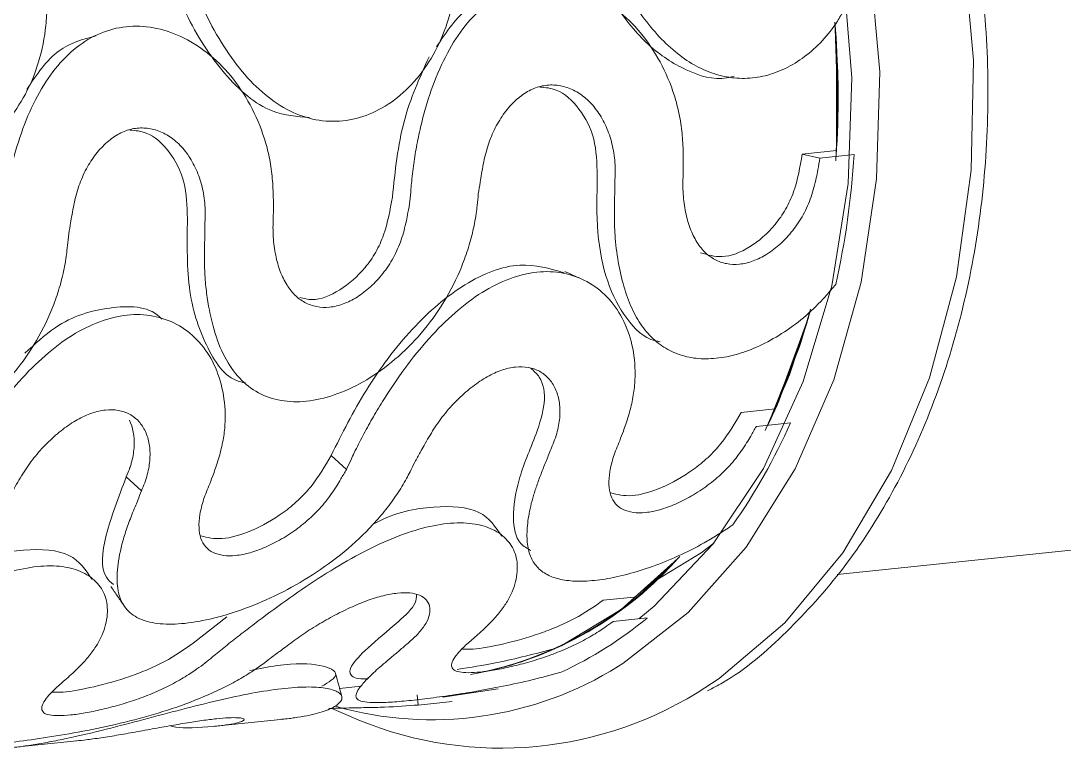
# Model space of a CAD drawing. Header units: millimetres. Extents: x -696 to 165, y -344 to 645.
# Drawn here: x -190.37 to -169.14, y 584.68 to 599.48 of the extents above; entities that cross this region are included whole.
import ezdxf

# ---------------------------------------------------------------- set-up
doc = ezdxf.new("R2010")
doc.units = ezdxf.units.MM

msp = doc.modelspace()

# ---------------------------------------------------------------- linework, layer by layer
at = {"color": 144, "linetype": 'Continuous', "lineweight": 0}
for p, q in [((-173.774, 596.838), (-174.469, 596.766)), ((-174.469, 596.766), (-174.111, 596.688)), ((-173.416, 596.761), (-174.111, 596.688)), ((-175.018, 591.584), (-175.713, 591.511)), ((-174.709, 591.3), (-175.404, 591.227)), ((-184.052, 590.636), (-183.742, 590.353)), ((-176.958, 588.582), (-177.825, 587.761)), ((-177.825, 587.761), (-178.52, 587.688)), ((-186.175, 587.35), (-186.859, 586.814)), ((-177.625, 587.328), (-178.32, 587.255)), ((-182.304, 585.766), (-182.284, 585.557)), ((-181.784, 585.715), (-180.659, 585.887)), ((-181.589, 585.63), (-182.284, 585.557))]:
    msp.add_line(p, q, dxfattribs=at)
at = {"color": 7, "linetype": 'Continuous', "lineweight": 15}
for p, q in [((-188.221, 590.199), (-187.912, 589.915)), ((-173.757, 588.211), (-160.893, 589.56)), ((-183.881, 585.892), (-183.443, 585.938)), ((-184.042, 585.488), (-183.707, 585.343)), ((-186.403, 585.125), (-185.013, 585.271)), ((-190.55, 584.69), (-189.159, 584.836))]:
    msp.add_line(p, q, dxfattribs=at)
at = {"color": 8, "linetype": 'Continuous', "lineweight": 15, "flags": 128}
for points in [[(-176.611, 585.804), (-176.16, 586.098), (-174.823, 587.23), (-173.645, 588.652), (-172.655, 590.328), (-171.879, 592.217), (-171.334, 594.272), (-171.034, 596.444), (-170.986, 598.678), (-171.193, 600.92), (-171.648, 603.114), (-172.341, 605.206), (-173.253, 607.146), (-174.364, 608.884), (-175.646, 610.378), (-177.066, 611.592), (-178.591, 612.495), (-178.888, 612.629)], [(-173.527, 602.759), (-173.087, 600.622), (-172.895, 598.439), (-172.957, 596.266), (-173.271, 594.16), (-173.828, 592.174), (-174.615, 590.362), (-175.611, 588.769), (-176.79, 587.437), (-178.121, 586.4), (-178.207, 586.347)]]:
    msp.add_lwpolyline(points, dxfattribs=at)
at = {"color": 144, "linetype": 'Continuous', "lineweight": 0, "flags": 128}
for points in [[(-177.795, 587.31), (-177.481, 587.571), (-176.281, 588.835), (-175.261, 590.372), (-174.45, 592.14), (-173.87, 594.089), (-173.537, 596.167), (-173.459, 598.317), (-173.639, 600.481), (-174.071, 602.599), (-174.745, 604.615), (-175.642, 606.472), (-176.737, 608.12), (-178, 609.514), (-179.397, 610.616), (-180.89, 611.396), (-182.203, 611.79)], [(-173.808, 599.455), (-173.745, 598.293), (-173.782, 596.731)], [(-173.806, 599.428), (-173.746, 598.341), (-173.782, 596.725)], [(-173.804, 599.402), (-173.747, 598.388), (-173.782, 596.72)], [(-173.803, 599.388), (-173.742, 597.754), (-173.774, 596.838)], [(-173.802, 599.379), (-173.749, 598.436), (-173.782, 596.717)], [(-173.8, 599.357), (-173.742, 597.706), (-173.78, 596.757)], [(-173.799, 599.339), (-173.773, 598.976), (-173.774, 596.838)], [(-173.798, 599.333), (-173.743, 597.659), (-173.779, 596.767)], [(-173.797, 599.316), (-173.744, 597.611), (-173.778, 596.779)], [(-173.796, 599.305), (-173.745, 597.564), (-173.789, 596.633)], [(-174.3, 593.611), (-174.521, 592.874), (-175.172, 591.252)], [(-174.361, 593.393), (-174.716, 592.32), (-175.224, 591.145)], [(-174.311, 593.568), (-174.507, 592.916), (-175.172, 591.252)], [(-174.32, 593.538), (-174.535, 592.832), (-175.172, 591.252)], [(-174.322, 593.528), (-174.493, 592.959), (-175.172, 591.252)], [(-174.351, 593.427), (-174.701, 592.361), (-175.172, 591.252)], [(-174.351, 593.426), (-175.001, 591.623), (-175.172, 591.252)], [(-174.359, 593.4), (-174.983, 591.662), (-175.172, 591.252)], [(-174.343, 593.456), (-174.346, 593.444), (-175.018, 591.584)], [(-174.367, 593.369), (-174.732, 592.279), (-175.174, 591.247)], [(-174.365, 593.379), (-174.966, 591.702), (-175.172, 591.252)], [(-174.369, 593.364), (-174.949, 591.742), (-175.172, 591.252)], [(-174.373, 593.351), (-174.763, 592.197), (-175.172, 591.252)], [(-174.371, 593.356), (-174.747, 592.238), (-175.125, 591.35)], [(-176.268, 588.851), (-176.529, 588.652), (-177.459, 588.081)], [(-177.008, 588.529), (-178.153, 587.504), (-179.341, 586.78)]]:
    msp.add_lwpolyline(points, dxfattribs=at)
at = {"color": 144, "linetype": 'Continuous', "lineweight": 0}
for centre, radius, start, end in [((-191.275, 597.921), 17.534, 356.078, 4.5884), ((-191.28, 597.92), 17.539, 356.0994, 4.5486), ((-191.284, 597.92), 17.543, 356.13, 4.5209), ((-191.29, 597.92), 17.549, 356.1706, 4.5065), ((-190.438, 597.799), 17.054, 347.5266, 356.5107), ((-185.855, 596.231), 12.188, 324.8931, 336.1355), ((-182.78, 593.816), 7.828, 292.0336, 317.6695), ((-182.79, 593.824), 7.84, 292.5707, 317.3127), ((-182.477, 593.381), 7.309, 279.8938, 317.7003), ((-182.548, 593.497), 7.439, 281.6057, 316.9082), ((-182.556, 593.502), 7.447, 282.7328, 316.5912), ((-182.629, 593.611), 7.574, 284.8996, 316.0766), ((-182.642, 593.625), 7.593, 286.0219, 316.0704), ((-182.656, 593.641), 7.614, 287.124, 316.1318), ((-182.669, 593.657), 7.635, 288.1234, 316.2515), ((-182.682, 593.674), 7.657, 289.0544, 316.4201), ((-182.76, 593.786), 7.791, 290.9603, 316.7323), ((-182.775, 593.804), 7.815, 291.7764, 317.01), ((-182.668, 593.4), 7.893, 294.6806, 309.708)]:
    msp.add_arc(centre, radius, start, end, dxfattribs=at)
at = {"color": 7, "linetype": 'Continuous', "lineweight": 15}
for centre, radius, start, end in [((-182.002, 592.41), 7.153, 254.0479, 302.047), ((-180.596, 592.302), 7.622, 245.9177, 301.5236)]:
    msp.add_arc(centre, radius, start, end, dxfattribs=at)
for points, knots in [([(-176.395, 585.846), (-176.292, 585.899), (-175.716, 586.197), (-174.772, 587.022), (-173.603, 588.308), (-172.608, 589.855), (-171.799, 591.598), (-171.197, 593.507), (-170.814, 595.537), (-170.658, 597.642), (-170.733, 599.777), (-171.037, 601.896), (-171.564, 603.951), (-172.302, 605.898), (-173.236, 607.696), (-174.348, 609.301), (-175.612, 610.687), (-177.008, 611.783), (-178.037, 612.435), (-178.604, 612.625), (-178.654, 612.642)], [0, 0, 0, 0, 0.013091, 0.073676, 0.134539, 0.195649, 0.256922, 0.318281, 0.379671, 0.441063, 0.502455, 0.563855, 0.625271, 0.686712, 0.748187, 0.809696, 0.871219, 0.932703, 0.994062, 1, 1, 1, 1]), ([(-174.111, 596.688), (-174.124, 596.609), (-174.147, 596.474), (-174.199, 596.209), (-174.28, 595.895), (-174.44, 595.526), (-174.657, 595.204), (-174.91, 594.934), (-175.185, 594.724), (-175.468, 594.582), (-175.748, 594.515), (-176.013, 594.526), (-176.256, 594.611), (-176.467, 594.77), (-176.639, 594.999), (-176.772, 595.287), (-176.86, 595.625), (-176.896, 595.937), (-176.899, 596.198), (-176.894, 596.33), (-176.891, 596.397)], [0, 0, 0, 0, 0.0375864, 0.0642546, 0.1272298, 0.189295, 0.2519863, 0.3149454, 0.3771553, 0.4388113, 0.4997585, 0.5611137, 0.6227028, 0.6843215, 0.746812, 0.8098273, 0.8732547, 0.9367756, 0.9684164, 1, 1, 1, 1]), ([(-174.469, 596.766), (-174.515, 596.506), (-174.583, 596.117), (-174.799, 595.638), (-175.088, 595.226), (-175.532, 594.841), (-176.089, 594.624), (-176.395, 594.717), (-176.538, 594.761)], [0, 0, 0, 0, 0.206784, 0.30891, 0.412048, 0.61686, 0.821569, 1, 1, 1, 1]), ([(-179.313, 594.35), (-179.607, 594.438), (-180.229, 594.625), (-181.345, 594.185), (-182.422, 593.262), (-183.388, 591.972), (-183.83, 591.082), (-184.052, 590.636)], [0, 0, 0, 0, 0.1825213, 0.386907, 0.5911586, 0.7952899, 1, 1, 1, 1]), ([(-178.183, 590.936), (-178.158, 591.001), (-178.116, 591.112), (-178.036, 591.336), (-177.953, 591.609), (-177.887, 591.945), (-177.858, 592.38), (-177.913, 592.895), (-178.11, 593.443), (-178.428, 593.884), (-178.842, 594.199), (-179.328, 594.372), (-179.862, 594.391), (-180.422, 594.257), (-180.986, 593.974), (-181.54, 593.557), (-182.069, 593.027), (-182.566, 592.409), (-182.943, 591.844), (-183.221, 591.383), (-183.414, 591.034), (-183.552, 590.757), (-183.658, 590.53), (-183.711, 590.418), (-183.742, 590.353)], [0, 0, 0, 0, 0.01866, 0.031955, 0.063741, 0.095406, 0.127145, 0.190448, 0.253123, 0.315389, 0.377216, 0.438697, 0.5, 0.561304, 0.62279, 0.684608, 0.746879, 0.809341, 0.872758, 0.904994, 0.936399, 0.968174, 0.981425, 1, 1, 1, 1]), ([(-178.981, 594.238), (-179.034, 594.261), (-179.14, 594.307), (-179.246, 594.353), (-179.299, 594.376)], [0, 0, 0, 0, 0.500005, 1, 1, 1, 1]), ([(-190.692, 589.624), (-190.655, 589.69), (-190.592, 589.803), (-190.467, 590.029), (-190.309, 590.302), (-190.074, 590.63), (-189.804, 590.923), (-189.515, 591.175), (-189.218, 591.372), (-188.923, 591.508), (-188.64, 591.572), (-188.378, 591.564), (-188.147, 591.485), (-187.959, 591.338), (-187.823, 591.129), (-187.743, 590.87), (-187.73, 590.571), (-187.773, 590.302), (-187.843, 590.081), (-187.889, 589.971), (-187.912, 589.915)], [0, 0, 0, 0, 0.0375864, 0.0642546, 0.1272298, 0.189295, 0.2519863, 0.3149454, 0.3771553, 0.4388113, 0.4997585, 0.5611137, 0.6227028, 0.6843215, 0.746812, 0.8098273, 0.8732547, 0.9367756, 0.9684164, 1, 1, 1, 1]), ([(-188.159, 591.355), (-188.085, 591.204), (-188.051, 591.027), (-188.066, 590.725), (-188.081, 590.622), (-188.115, 590.491), (-188.123, 590.464), (-188.135, 590.425), (-188.14, 590.411), (-188.146, 590.392), (-188.149, 590.385), (-188.152, 590.375), (-188.153, 590.372), (-188.155, 590.367), (-188.156, 590.365), (-188.157, 590.362), (-188.158, 590.359), (-188.171, 590.323), (-188.192, 590.27), (-188.221, 590.199)], [0.7508576, 0.7508576, 0.7508576, 0.7508576, 0.875, 0.875, 0.9375, 0.9375, 0.953125, 0.953125, 0.9609375, 0.9609375, 0.9648438, 0.9648438, 0.9667969, 0.9667969, 0.9677734, 0.9677734, 0.96875, 0.96875, 1, 1, 1, 1]), ([(-187.912, 589.915), (-187.937, 589.851), (-187.981, 589.74), (-188.069, 589.524), (-188.171, 589.268), (-188.274, 588.966), (-188.37, 588.593), (-188.426, 588.179), (-188.387, 587.777), (-188.226, 587.479), (-187.944, 587.285), (-187.547, 587.194), (-187.044, 587.203), (-186.453, 587.309), (-185.8, 587.51), (-185.114, 587.806), (-184.427, 588.192), (-183.773, 588.666), (-183.284, 589.128), (-182.94, 589.529), (-182.71, 589.843), (-182.553, 590.103), (-182.438, 590.322), (-182.384, 590.434), (-182.353, 590.498)], [0, 0, 0, 0, 0.01866, 0.031955, 0.063741, 0.095406, 0.127145, 0.190448, 0.253123, 0.315389, 0.377216, 0.438697, 0.5, 0.561304, 0.62279, 0.684608, 0.746879, 0.809341, 0.872758, 0.904994, 0.936399, 0.968174, 0.981425, 1, 1, 1, 1]), ([(-188.221, 590.199), (-188.379, 589.788), (-188.692, 588.969), (-188.757, 588.242), (-188.534, 588.054), (-188.481, 588.009)], [0, 0, 0, 0, 0.432721, 0.862686, 1, 1, 1, 1]), ([(-188.534, 587.969), (-188.488, 587.902), (-188.398, 587.769), (-188.308, 587.636), (-188.263, 587.57)], [0, 0, 0, 0, 0.499968, 1, 1, 1, 1]), ([(-184.241, 585.938), (-184.103, 586.022), (-183.827, 586.19), (-184.215, 586.388), (-184.887, 586.419), (-185.516, 586.298), (-185.708, 586.262)], [0, 0, 0, 0, 0.290413, 0.581131, 0.872121, 1, 1, 1, 1]), ([(-183.837, 585.73), (-183.858, 585.807), (-183.9, 585.962), (-183.942, 586.117), (-183.963, 586.195)], [0, 0, 0, 0, 0.500054, 1, 1, 1, 1]), ([(-185.063, 585.266), (-185.011, 585.271), (-184.921, 585.28), (-184.744, 585.304), (-184.54, 585.338), (-184.321, 585.389), (-184.088, 585.465), (-183.891, 585.572), (-183.806, 585.705), (-183.884, 585.821), (-184.113, 585.902), (-184.484, 585.934), (-184.978, 585.906), (-185.577, 585.819), (-186.258, 585.677), (-186.996, 585.494), (-187.766, 585.289), (-188.543, 585.084), (-189.175, 584.931), (-189.657, 584.829), (-190.002, 584.765), (-190.26, 584.725), (-190.463, 584.699), (-190.564, 584.689), (-190.622, 584.683)], [0, 0, 0, 0, 0.01866, 0.031955, 0.063741, 0.095406, 0.127145, 0.190448, 0.253123, 0.315389, 0.377216, 0.438697, 0.5, 0.561304, 0.62279, 0.684608, 0.746879, 0.809341, 0.872758, 0.904994, 0.936399, 0.968174, 0.981425, 1, 1, 1, 1]), ([(-182.284, 585.557), (-182.502, 585.541), (-182.828, 585.516), (-183.338, 585.504), (-183.732, 585.497), (-183.983, 585.49), (-184.103, 585.486)], [0, 0, 0, 0, 0.410117, 0.610422, 0.812748, 1, 1, 1, 1]), ([(-189.233, 584.828), (-189.168, 584.835), (-189.058, 584.846), (-188.837, 584.875), (-188.562, 584.916), (-188.187, 584.98), (-187.792, 585.052), (-187.398, 585.123), (-187.02, 585.189), (-186.675, 585.243), (-186.375, 585.28), (-186.13, 585.3), (-185.95, 585.301), (-185.841, 585.287), (-185.811, 585.259), (-185.858, 585.224), (-185.984, 585.186), (-186.148, 585.156), (-186.314, 585.134), (-186.407, 585.125), (-186.453, 585.12)], [0, 0, 0, 0, 0.037586, 0.064255, 0.12723, 0.189295, 0.251986, 0.314945, 0.377155, 0.438811, 0.499758, 0.561114, 0.622703, 0.684321, 0.746812, 0.809827, 0.873255, 0.936776, 0.968416, 1, 1, 1, 1])]:
    msp.add_open_spline(points, degree=3, knots=knots, dxfattribs=at)
at = {"color": 144, "linetype": 'Continuous', "lineweight": 0}
for points, knots in [([(-178.869, 602.118), (-178.837, 602.018), (-178.774, 601.819), (-178.681, 601.52), (-178.581, 601.223), (-178.432, 600.835), (-178.214, 600.371), (-177.921, 599.856), (-177.599, 599.396), (-177.248, 599.007), (-176.872, 598.694), (-176.475, 598.469), (-176.063, 598.333), (-175.642, 598.293), (-175.22, 598.347), (-174.809, 598.497), (-174.418, 598.738), (-174.057, 599.058), (-173.795, 599.394), (-173.619, 599.701), (-173.538, 599.86), (-173.497, 599.94)], [0, 0, 0, 0, 0.0320804, 0.0640536, 0.0958755, 0.1276639, 0.1913573, 0.2548212, 0.3179172, 0.3804039, 0.4426938, 0.5046952, 0.5663956, 0.6280118, 0.6896109, 0.7511389, 0.8129104, 0.8750656, 0.9373532, 0.9686181, 1, 1, 1, 1]), ([(-179.205, 601.974), (-179.085, 601.586), (-178.846, 600.813), (-178.286, 599.772), (-177.617, 598.94), (-176.843, 598.446), (-176.23, 598.254), (-175.905, 598.341), (-175.856, 598.354)], [0, 0, 0, 0, 0.193928, 0.386734, 0.579796, 0.772825, 0.965815, 1, 1, 1, 1]), ([(-187.207, 601.244), (-187.183, 601.168), (-187.142, 601.039), (-187.062, 600.78), (-186.963, 600.468), (-186.822, 600.087), (-186.604, 599.598), (-186.295, 599.028), (-185.876, 598.433), (-185.407, 597.959), (-184.901, 597.623), (-184.365, 597.441), (-183.816, 597.418), (-183.272, 597.555), (-182.757, 597.849), (-182.296, 598.286), (-181.917, 598.849), (-181.642, 599.515), (-181.52, 600.134), (-181.489, 600.649), (-181.503, 601.042), (-181.547, 601.359), (-181.6, 601.621), (-181.63, 601.751), (-181.648, 601.827)], [0, 0, 0, 0, 0.01866, 0.031955, 0.063741, 0.095406, 0.127145, 0.190448, 0.253123, 0.315389, 0.377216, 0.438697, 0.5, 0.561304, 0.62279, 0.684608, 0.746879, 0.809341, 0.872758, 0.904994, 0.936399, 0.968174, 0.981425, 1, 1, 1, 1]), ([(-187.543, 601.1), (-187.381, 600.594), (-187.057, 599.587), (-186.247, 598.35), (-185.371, 597.58), (-184.749, 597.531), (-184.492, 597.511)], [0, 0, 0, 0, 0.270904, 0.5400833, 0.8095456, 1, 1, 1, 1]), ([(-195.546, 600.369), (-195.522, 600.293), (-195.481, 600.164), (-195.401, 599.905), (-195.302, 599.593), (-195.161, 599.212), (-194.943, 598.724), (-194.634, 598.154), (-194.214, 597.558), (-193.746, 597.084), (-193.239, 596.749), (-192.704, 596.566), (-192.155, 596.543), (-191.611, 596.681), (-191.096, 596.974), (-190.635, 597.411), (-190.256, 597.974), (-189.981, 598.64), (-189.859, 599.26), (-189.828, 599.775), (-189.842, 600.168), (-189.885, 600.484), (-189.939, 600.746), (-189.969, 600.876), (-189.987, 600.952)], [0, 0, 0, 0, 0.0186597, 0.0319549, 0.0637412, 0.0954062, 0.1271454, 0.1904484, 0.2531234, 0.3153892, 0.3772158, 0.4386966, 0.5000004, 0.5613035, 0.6227903, 0.6846084, 0.746879, 0.8093411, 0.8727575, 0.9049937, 0.9363988, 0.9681745, 0.9814248, 1, 1, 1, 1]), ([(-176.891, 596.397), (-176.89, 596.474), (-176.889, 596.608), (-176.893, 596.874), (-176.91, 597.194), (-176.968, 597.583), (-177.099, 598.08), (-177.344, 598.656), (-177.743, 599.253), (-178.228, 599.725), (-178.765, 600.058), (-179.328, 600.238), (-179.888, 600.26), (-180.421, 600.123), (-180.909, 599.833), (-181.339, 599.398), (-181.702, 598.837), (-181.997, 598.169), (-182.184, 597.543), (-182.301, 597.02), (-182.37, 596.619), (-182.409, 596.295), (-182.432, 596.026), (-182.443, 595.892), (-182.45, 595.813)], [0, 0, 0, 0, 0.01866, 0.031955, 0.063741, 0.095406, 0.127145, 0.190448, 0.253123, 0.315389, 0.377216, 0.438697, 0.5, 0.561304, 0.62279, 0.684608, 0.746879, 0.809341, 0.872758, 0.904994, 0.936399, 0.968174, 0.981425, 1, 1, 1, 1]), ([(-180.494, 600.05), (-180.759, 599.98), (-181.319, 599.831), (-181.705, 599.257), (-181.908, 598.955)], [0, 0, 0, 0, 0.474247, 1, 1, 1, 1]), ([(-185.23, 595.522), (-185.229, 595.6), (-185.228, 595.733), (-185.232, 595.999), (-185.249, 596.319), (-185.307, 596.708), (-185.438, 597.205), (-185.683, 597.781), (-186.082, 598.378), (-186.566, 598.851), (-187.104, 599.183), (-187.667, 599.364), (-188.227, 599.386), (-188.76, 599.249), (-189.248, 598.958), (-189.678, 598.524), (-190.041, 597.963), (-190.336, 597.295), (-190.523, 596.669), (-190.64, 596.145), (-190.709, 595.745), (-190.748, 595.42), (-190.77, 595.151), (-190.782, 595.017), (-190.789, 594.939)], [0, 0, 0, 0, 0.01866, 0.031955, 0.063741, 0.095406, 0.127145, 0.190448, 0.253123, 0.315389, 0.377216, 0.438697, 0.5, 0.561304, 0.62279, 0.684608, 0.746879, 0.809341, 0.872758, 0.904994, 0.936399, 0.968174, 0.981425, 1, 1, 1, 1]), ([(-188.832, 599.176), (-189.098, 599.105), (-189.657, 598.957), (-190.044, 598.382), (-190.247, 598.08)], [0, 0, 0, 0, 0.474247, 1, 1, 1, 1]), ([(-182.062, 598.748), (-182.253, 598.325), (-182.642, 597.464), (-182.752, 596.421), (-182.808, 595.891)], [0, 0, 0, 0, 0.491663, 1, 1, 1, 1]), ([(-181.06, 595.959), (-181.048, 596.038), (-181.026, 596.173), (-180.983, 596.441), (-180.923, 596.76), (-180.803, 597.136), (-180.631, 597.468), (-180.424, 597.749), (-180.187, 597.967), (-179.931, 598.115), (-179.66, 598.183), (-179.385, 598.17), (-179.117, 598.08), (-178.867, 597.912), (-178.648, 597.673), (-178.47, 597.376), (-178.344, 597.029), (-178.286, 596.712), (-178.273, 596.449), (-178.278, 596.317), (-178.281, 596.251)], [0, 0, 0, 0, 0.037586, 0.064255, 0.12723, 0.189295, 0.251986, 0.314945, 0.377155, 0.438811, 0.499758, 0.561114, 0.622703, 0.684321, 0.746812, 0.809827, 0.873255, 0.936776, 0.968416, 1, 1, 1, 1]), ([(-179.809, 598.132), (-179.696, 598.122), (-179.4, 598.095), (-178.989, 597.715), (-178.662, 597.097), (-178.647, 596.584), (-178.639, 596.328)], [0, 0, 0, 0, 0.1712484, 0.4482928, 0.724295, 1, 1, 1, 1]), ([(-189.399, 595.085), (-189.387, 595.164), (-189.365, 595.299), (-189.322, 595.566), (-189.262, 595.885), (-189.142, 596.262), (-188.97, 596.594), (-188.762, 596.874), (-188.526, 597.093), (-188.269, 597.24), (-187.999, 597.308), (-187.724, 597.296), (-187.456, 597.205), (-187.206, 597.038), (-186.987, 596.799), (-186.809, 596.501), (-186.682, 596.154), (-186.625, 595.838), (-186.612, 595.575), (-186.617, 595.442), (-186.62, 595.376)], [0, 0, 0, 0, 0.037586, 0.064255, 0.12723, 0.189295, 0.251986, 0.314945, 0.377155, 0.438811, 0.499758, 0.561114, 0.622703, 0.684321, 0.746812, 0.809827, 0.873255, 0.936776, 0.968416, 1, 1, 1, 1]), ([(-188.148, 597.257), (-188.035, 597.247), (-187.739, 597.221), (-187.328, 596.84), (-187.001, 596.223), (-186.986, 595.71), (-186.978, 595.454)], [0, 0, 0, 0, 0.171248, 0.448293, 0.724295, 1, 1, 1, 1]), ([(-178.639, 596.328), (-178.648, 595.934), (-178.666, 595.147), (-178.46, 594.137), (-178.064, 593.396), (-177.68, 593.001), (-177.395, 592.955), (-177.363, 592.95)], [0, 0, 0, 0, 0.2431431, 0.4848806, 0.726938, 0.9689536, 1, 1, 1, 1]), ([(-178.281, 596.251), (-178.282, 596.148), (-178.286, 595.943), (-178.292, 595.64), (-178.291, 595.342), (-178.271, 594.956), (-178.209, 594.503), (-178.09, 594.01), (-177.925, 593.578), (-177.709, 593.219), (-177.445, 592.937), (-177.132, 592.737), (-176.776, 592.62), (-176.381, 592.589), (-175.957, 592.642), (-175.511, 592.78), (-175.057, 593.001), (-174.607, 593.295), (-174.248, 593.605), (-173.981, 593.891), (-173.852, 594.041), (-173.787, 594.115)], [0, 0, 0, 0, 0.03208, 0.064054, 0.095876, 0.127664, 0.191357, 0.254821, 0.317917, 0.380404, 0.442694, 0.504695, 0.566396, 0.628012, 0.689611, 0.751139, 0.81291, 0.875066, 0.937353, 0.968618, 1, 1, 1, 1]), ([(-186.62, 595.376), (-186.621, 595.298), (-186.623, 595.165), (-186.629, 594.901), (-186.633, 594.586), (-186.619, 594.206), (-186.565, 593.726), (-186.448, 593.178), (-186.232, 592.62), (-185.929, 592.187), (-185.545, 591.888), (-185.085, 591.73), (-184.561, 591.716), (-183.992, 591.845), (-183.401, 592.113), (-182.817, 592.514), (-182.273, 593.036), (-181.796, 593.665), (-181.48, 594.262), (-181.286, 594.769), (-181.173, 595.161), (-181.113, 595.48), (-181.08, 595.747), (-181.068, 595.881), (-181.06, 595.959)], [0, 0, 0, 0, 0.01866, 0.031955, 0.063741, 0.095406, 0.127145, 0.190448, 0.253123, 0.315389, 0.377216, 0.438697, 0.5, 0.561304, 0.62279, 0.684608, 0.746879, 0.809341, 0.872758, 0.904994, 0.936399, 0.968174, 0.981425, 1, 1, 1, 1]), ([(-182.45, 595.813), (-182.463, 595.735), (-182.486, 595.6), (-182.538, 595.334), (-182.619, 595.02), (-182.779, 594.652), (-182.996, 594.33), (-183.249, 594.059), (-183.524, 593.849), (-183.807, 593.707), (-184.087, 593.641), (-184.352, 593.651), (-184.595, 593.737), (-184.806, 593.896), (-184.978, 594.125), (-185.111, 594.412), (-185.198, 594.751), (-185.235, 595.063), (-185.238, 595.323), (-185.233, 595.456), (-185.23, 595.522)], [0, 0, 0, 0, 0.0375864, 0.0642546, 0.1272298, 0.189295, 0.2519863, 0.3149454, 0.3771553, 0.4388113, 0.4997585, 0.5611137, 0.6227028, 0.6843215, 0.746812, 0.8098273, 0.8732547, 0.9367756, 0.9684164, 1, 1, 1, 1]), ([(-182.808, 595.891), (-182.854, 595.631), (-182.922, 595.242), (-183.138, 594.764), (-183.427, 594.351), (-183.87, 593.971), (-184.36, 593.763), (-184.609, 593.83), (-184.693, 593.853)], [0, 0, 0, 0, 0.223462, 0.333825, 0.445281, 0.666612, 0.887832, 1, 1, 1, 1]), ([(-186.978, 595.454), (-186.984, 594.939), (-186.998, 593.914), (-186.592, 592.78), (-186.171, 592.168), (-185.817, 592.117), (-185.793, 592.113)], [0, 0, 0, 0, 0.32659, 0.651101, 0.975954, 1, 1, 1, 1]), ([(-194.958, 594.502), (-194.96, 594.424), (-194.962, 594.291), (-194.968, 594.026), (-194.972, 593.711), (-194.958, 593.332), (-194.904, 592.852), (-194.787, 592.304), (-194.571, 591.746), (-194.268, 591.313), (-193.884, 591.013), (-193.424, 590.855), (-192.9, 590.841), (-192.331, 590.97), (-191.74, 591.238), (-191.156, 591.639), (-190.612, 592.161), (-190.134, 592.79), (-189.819, 593.388), (-189.624, 593.894), (-189.512, 594.286), (-189.452, 594.606), (-189.419, 594.873), (-189.407, 595.006), (-189.399, 595.085)], [0, 0, 0, 0, 0.01866, 0.031955, 0.063741, 0.095406, 0.127145, 0.190448, 0.253123, 0.315389, 0.377216, 0.438697, 0.5, 0.561304, 0.62279, 0.684608, 0.746879, 0.809341, 0.872758, 0.904994, 0.936399, 0.968174, 0.981425, 1, 1, 1, 1]), ([(-187.494, 593.407), (-187.51, 593.424), (-187.767, 593.685), (-188.563, 593.686), (-189.522, 593.421), (-190.081, 592.903), (-190.284, 592.714)], [0, 0, 0, 0, 0.025913, 0.40478, 0.783562, 1, 1, 1, 1]), ([(-186.522, 590.061), (-186.497, 590.126), (-186.455, 590.237), (-186.375, 590.462), (-186.292, 590.734), (-186.226, 591.071), (-186.196, 591.506), (-186.252, 592.021), (-186.449, 592.568), (-186.767, 593.009), (-187.181, 593.325), (-187.667, 593.497), (-188.201, 593.517), (-188.76, 593.382), (-189.325, 593.1), (-189.879, 592.682), (-190.408, 592.152), (-190.905, 591.534), (-191.282, 590.97), (-191.56, 590.508), (-191.753, 590.16), (-191.891, 589.883), (-191.997, 589.656), (-192.05, 589.544), (-192.081, 589.478)], [0, 0, 0, 0, 0.01866, 0.031955, 0.063741, 0.095406, 0.127145, 0.190448, 0.253123, 0.315389, 0.377216, 0.438697, 0.5, 0.561304, 0.62279, 0.684608, 0.746879, 0.809341, 0.872758, 0.904994, 0.936399, 0.968174, 0.981425, 1, 1, 1, 1]), ([(-182.353, 590.498), (-182.316, 590.565), (-182.253, 590.678), (-182.128, 590.904), (-181.97, 591.176), (-181.736, 591.504), (-181.465, 591.798), (-181.176, 592.049), (-180.879, 592.247), (-180.584, 592.383), (-180.301, 592.447), (-180.039, 592.438), (-179.809, 592.359), (-179.62, 592.212), (-179.484, 592.003), (-179.404, 591.744), (-179.391, 591.446), (-179.434, 591.177), (-179.504, 590.956), (-179.55, 590.845), (-179.573, 590.79)], [0, 0, 0, 0, 0.037586, 0.064255, 0.12723, 0.189295, 0.251986, 0.314945, 0.377155, 0.438811, 0.499758, 0.561114, 0.622703, 0.684321, 0.746812, 0.809827, 0.873255, 0.936776, 0.968416, 1, 1, 1, 1]), ([(-179.993, 592.409), (-179.93, 592.354), (-179.748, 592.198), (-179.671, 591.711), (-179.812, 591.286), (-179.882, 591.074)], [0, 0, 0, 0, 0.210092, 0.605259, 1, 1, 1, 1]), ([(-175.713, 591.511), (-175.838, 591.296), (-176.025, 590.975), (-176.382, 590.589), (-176.788, 590.26), (-177.337, 589.954), (-177.955, 589.774), (-178.231, 589.84), (-178.365, 589.872)], [0, 0, 0, 0, 0.204018, 0.304777, 0.406535, 0.608606, 0.810577, 1, 1, 1, 1]), ([(-179.882, 591.074), (-180.015, 590.75), (-180.279, 590.104), (-180.374, 589.355), (-180.296, 588.876), (-180.068, 588.745), (-179.994, 588.702)], [0, 0, 0, 0, 0.288602, 0.575535, 0.862848, 1, 1, 1, 1]), ([(-175.404, 591.227), (-175.441, 591.162), (-175.505, 591.049), (-175.638, 590.831), (-175.814, 590.574), (-176.082, 590.278), (-176.392, 590.02), (-176.72, 589.805), (-177.051, 589.638), (-177.368, 589.523), (-177.659, 589.466), (-177.913, 589.467), (-178.121, 589.526), (-178.277, 589.642), (-178.373, 589.815), (-178.413, 590.037), (-178.393, 590.305), (-178.331, 590.557), (-178.253, 590.771), (-178.206, 590.881), (-178.183, 590.936)], [0, 0, 0, 0, 0.0375864, 0.0642546, 0.1272298, 0.189295, 0.2519863, 0.3149454, 0.3771553, 0.4388113, 0.4997585, 0.5611137, 0.6227028, 0.6843215, 0.746812, 0.8098273, 0.8732547, 0.9367756, 0.9684164, 1, 1, 1, 1]), ([(-184.052, 590.636), (-184.177, 590.421), (-184.364, 590.1), (-184.721, 589.715), (-185.127, 589.385), (-185.676, 589.079), (-186.294, 588.899), (-186.57, 588.966), (-186.704, 588.998)], [0, 0, 0, 0, 0.204018, 0.304777, 0.406535, 0.608606, 0.810577, 1, 1, 1, 1]), ([(-179.573, 590.79), (-179.607, 590.705), (-179.674, 590.535), (-179.774, 590.288), (-179.865, 590.048), (-179.965, 589.743), (-180.045, 589.392), (-180.081, 589.024), (-180.053, 588.711), (-179.953, 588.461), (-179.783, 588.272), (-179.541, 588.145), (-179.232, 588.078), (-178.859, 588.071), (-178.432, 588.121), (-177.959, 588.23), (-177.453, 588.394), (-176.928, 588.611), (-176.486, 588.84), (-176.14, 589.053), (-175.969, 589.165), (-175.884, 589.222)], [0, 0, 0, 0, 0.03208, 0.064054, 0.095876, 0.127664, 0.191357, 0.254821, 0.317917, 0.380404, 0.442694, 0.504695, 0.566396, 0.628012, 0.689611, 0.751139, 0.81291, 0.875066, 0.937353, 0.968618, 1, 1, 1, 1]), ([(-183.742, 590.353), (-183.78, 590.287), (-183.844, 590.175), (-183.977, 589.956), (-184.153, 589.7), (-184.421, 589.403), (-184.731, 589.146), (-185.059, 588.931), (-185.389, 588.763), (-185.707, 588.648), (-185.998, 588.591), (-186.252, 588.592), (-186.46, 588.651), (-186.616, 588.767), (-186.712, 588.94), (-186.752, 589.163), (-186.731, 589.43), (-186.67, 589.683), (-186.592, 589.896), (-186.545, 590.006), (-186.522, 590.061)], [0, 0, 0, 0, 0.037586, 0.064255, 0.12723, 0.189295, 0.251986, 0.314945, 0.377155, 0.438811, 0.499758, 0.561114, 0.622703, 0.684321, 0.746812, 0.809827, 0.873255, 0.936776, 0.968416, 1, 1, 1, 1]), ([(-180.584, 588.992), (-180.707, 589.18), (-180.961, 589.566), (-181.941, 589.635), (-182.743, 589.481), (-183.189, 589.244), (-183.196, 589.24)], [0, 0, 0, 0, 0.320247, 0.657435, 0.994548, 1, 1, 1, 1]), ([(-181.1, 586.963), (-181.056, 587.002), (-180.982, 587.069), (-180.838, 587.207), (-180.676, 587.378), (-180.511, 587.593), (-180.352, 587.878), (-180.25, 588.226), (-180.274, 588.607), (-180.447, 588.921), (-180.751, 589.147), (-181.168, 589.266), (-181.679, 589.269), (-182.262, 589.152), (-182.895, 588.922), (-183.559, 588.595), (-184.233, 588.192), (-184.902, 587.739), (-185.438, 587.343), (-185.846, 587.032), (-186.137, 586.804), (-186.354, 586.628), (-186.525, 586.488), (-186.61, 586.42), (-186.659, 586.38)], [0, 0, 0, 0, 0.0186597, 0.0319549, 0.0637412, 0.0954062, 0.1271454, 0.1904484, 0.2531234, 0.3153892, 0.3772158, 0.4386966, 0.5000004, 0.5613035, 0.6227903, 0.6846084, 0.746879, 0.8093411, 0.8727575, 0.9049937, 0.9363988, 0.9681745, 0.9814248, 1, 1, 1, 1]), ([(-188.923, 588.118), (-189.046, 588.305), (-189.3, 588.691), (-190.28, 588.76), (-191.082, 588.606), (-191.528, 588.369), (-191.535, 588.365)], [0, 0, 0, 0, 0.320247, 0.657435, 0.994548, 1, 1, 1, 1]), ([(-189.439, 586.089), (-189.395, 586.128), (-189.321, 586.195), (-189.177, 586.333), (-189.015, 586.503), (-188.85, 586.719), (-188.691, 587.003), (-188.589, 587.351), (-188.613, 587.733), (-188.786, 588.047), (-189.09, 588.273), (-189.507, 588.392), (-190.018, 588.394), (-190.601, 588.277), (-191.234, 588.047), (-191.898, 587.72), (-192.572, 587.317), (-193.241, 586.864), (-193.777, 586.468), (-194.185, 586.157), (-194.476, 585.929), (-194.693, 585.754), (-194.864, 585.613), (-194.949, 585.545), (-194.998, 585.506)], [0, 0, 0, 0, 0.01866, 0.031955, 0.063741, 0.095406, 0.127145, 0.190448, 0.253123, 0.315389, 0.377216, 0.438697, 0.5, 0.561304, 0.62279, 0.684608, 0.746879, 0.809341, 0.872758, 0.904994, 0.936399, 0.968174, 0.981425, 1, 1, 1, 1]), ([(-185.269, 586.526), (-185.214, 586.566), (-185.119, 586.635), (-184.931, 586.776), (-184.696, 586.949), (-184.371, 587.166), (-184.021, 587.366), (-183.666, 587.543), (-183.318, 587.687), (-182.991, 587.789), (-182.697, 587.842), (-182.447, 587.845), (-182.247, 587.799), (-182.109, 587.706), (-182.04, 587.573), (-182.041, 587.408), (-182.118, 587.219), (-182.24, 587.053), (-182.374, 586.917), (-182.451, 586.851), (-182.49, 586.817)], [0, 0, 0, 0, 0.037586, 0.064255, 0.12723, 0.189295, 0.251986, 0.314945, 0.377155, 0.438811, 0.499758, 0.561114, 0.622703, 0.684321, 0.746812, 0.809827, 0.873255, 0.936776, 0.968416, 1, 1, 1, 1]), ([(-182.314, 587.804), (-182.317, 587.749), (-182.325, 587.586), (-182.544, 587.385), (-182.689, 587.251)], [0, 0, 0, 0, 0.3358355, 1, 1, 1, 1]), ([(-178.52, 587.688), (-178.704, 587.56), (-178.98, 587.369), (-179.44, 587.151), (-179.931, 586.964), (-180.547, 586.792), (-181.117, 586.685), (-181.316, 586.693), (-181.383, 586.695)], [0, 0, 0, 0, 0.223844, 0.334396, 0.446042, 0.667751, 0.88935, 1, 1, 1, 1]), ([(-182.689, 587.251), (-182.912, 587.064), (-183.356, 586.691), (-183.686, 586.335), (-183.679, 586.144), (-183.526, 586.082), (-183.303, 586.094), (-183.295, 586.094)], [0, 0, 0, 0, 0.248886, 0.496332, 0.744106, 0.991838, 1, 1, 1, 1]), ([(-178.32, 587.255), (-178.376, 587.215), (-178.471, 587.147), (-178.665, 587.018), (-178.911, 586.87), (-179.258, 586.701), (-179.634, 586.556), (-180.014, 586.434), (-180.384, 586.337), (-180.725, 586.267), (-181.023, 586.224), (-181.269, 586.21), (-181.454, 586.225), (-181.571, 586.271), (-181.614, 586.349), (-181.588, 586.458), (-181.489, 586.6), (-181.355, 586.741), (-181.217, 586.865), (-181.139, 586.93), (-181.1, 586.963)], [0, 0, 0, 0, 0.037586, 0.064255, 0.12723, 0.189295, 0.251986, 0.314945, 0.377155, 0.438811, 0.499758, 0.561114, 0.622703, 0.684321, 0.746812, 0.809827, 0.873255, 0.936776, 0.968416, 1, 1, 1, 1]), ([(-186.859, 586.814), (-187.043, 586.686), (-187.319, 586.495), (-187.778, 586.276), (-188.269, 586.089), (-188.886, 585.918), (-189.456, 585.81), (-189.655, 585.818), (-189.722, 585.821)], [0, 0, 0, 0, 0.2238442, 0.3343958, 0.4460424, 0.6677515, 0.8893495, 1, 1, 1, 1]), ([(-182.49, 586.817), (-182.548, 586.767), (-182.663, 586.666), (-182.833, 586.524), (-182.992, 586.391), (-183.178, 586.228), (-183.358, 586.053), (-183.5, 585.885), (-183.562, 585.76), (-183.537, 585.674), (-183.425, 585.623), (-183.226, 585.603), (-182.945, 585.607), (-182.585, 585.634), (-182.156, 585.68), (-181.667, 585.746), (-181.129, 585.83), (-180.559, 585.935), (-180.065, 586.044), (-179.669, 586.145), (-179.471, 586.2), (-179.372, 586.228)], [0, 0, 0, 0, 0.03208, 0.064054, 0.095876, 0.127664, 0.191357, 0.254821, 0.317917, 0.380404, 0.442694, 0.504695, 0.566396, 0.628012, 0.689611, 0.751139, 0.81291, 0.875066, 0.937353, 0.968618, 1, 1, 1, 1]), ([(-181.489, 586.283), (-181.222, 586.324), (-180.595, 586.421), (-179.903, 586.6), (-179.506, 586.703)], [0, 0, 0, 0, 0.426573, 1, 1, 1, 1]), ([(-190.829, 585.943), (-190.872, 585.904), (-190.947, 585.839), (-191.097, 585.713), (-191.271, 585.568), (-191.46, 585.405), (-191.662, 585.214), (-191.836, 585.022), (-191.913, 584.861), (-191.842, 584.767), (-191.623, 584.727), (-191.263, 584.732), (-190.772, 584.773), (-190.169, 584.847), (-189.479, 584.952), (-188.73, 585.093), (-187.954, 585.277), (-187.184, 585.509), (-186.575, 585.749), (-186.125, 585.966), (-185.809, 586.142), (-185.58, 586.291), (-185.404, 586.42), (-185.319, 586.487), (-185.269, 586.526)], [0, 0, 0, 0, 0.0186597, 0.0319549, 0.0637412, 0.0954062, 0.1271454, 0.1904484, 0.2531234, 0.3153892, 0.3772158, 0.4386966, 0.5000004, 0.5613035, 0.6227903, 0.6846084, 0.746879, 0.8093411, 0.8727575, 0.9049937, 0.9363988, 0.9681745, 0.9814248, 1, 1, 1, 1]), ([(-186.659, 586.38), (-186.715, 586.341), (-186.81, 586.273), (-187.004, 586.144), (-187.25, 585.995), (-187.597, 585.826), (-187.972, 585.681), (-188.353, 585.559), (-188.722, 585.463), (-189.064, 585.392), (-189.362, 585.35), (-189.608, 585.336), (-189.793, 585.35), (-189.91, 585.396), (-189.953, 585.474), (-189.926, 585.584), (-189.828, 585.725), (-189.694, 585.866), (-189.556, 585.99), (-189.478, 586.056), (-189.439, 586.089)], [0, 0, 0, 0, 0.037586, 0.064255, 0.12723, 0.189295, 0.251986, 0.314945, 0.377155, 0.438811, 0.499758, 0.561114, 0.622703, 0.684321, 0.746812, 0.809827, 0.873255, 0.936776, 0.968416, 1, 1, 1, 1]), ([(-186.453, 585.12), (-186.75, 585.098), (-187.119, 585.071), (-187.29, 585.124), (-187.323, 585.134)], [0, 0, 0, 0, 0.802667, 1, 1, 1, 1])]:
    msp.add_open_spline(points, degree=3, knots=knots, dxfattribs=at)

doc.saveas('drawing.dxf')
